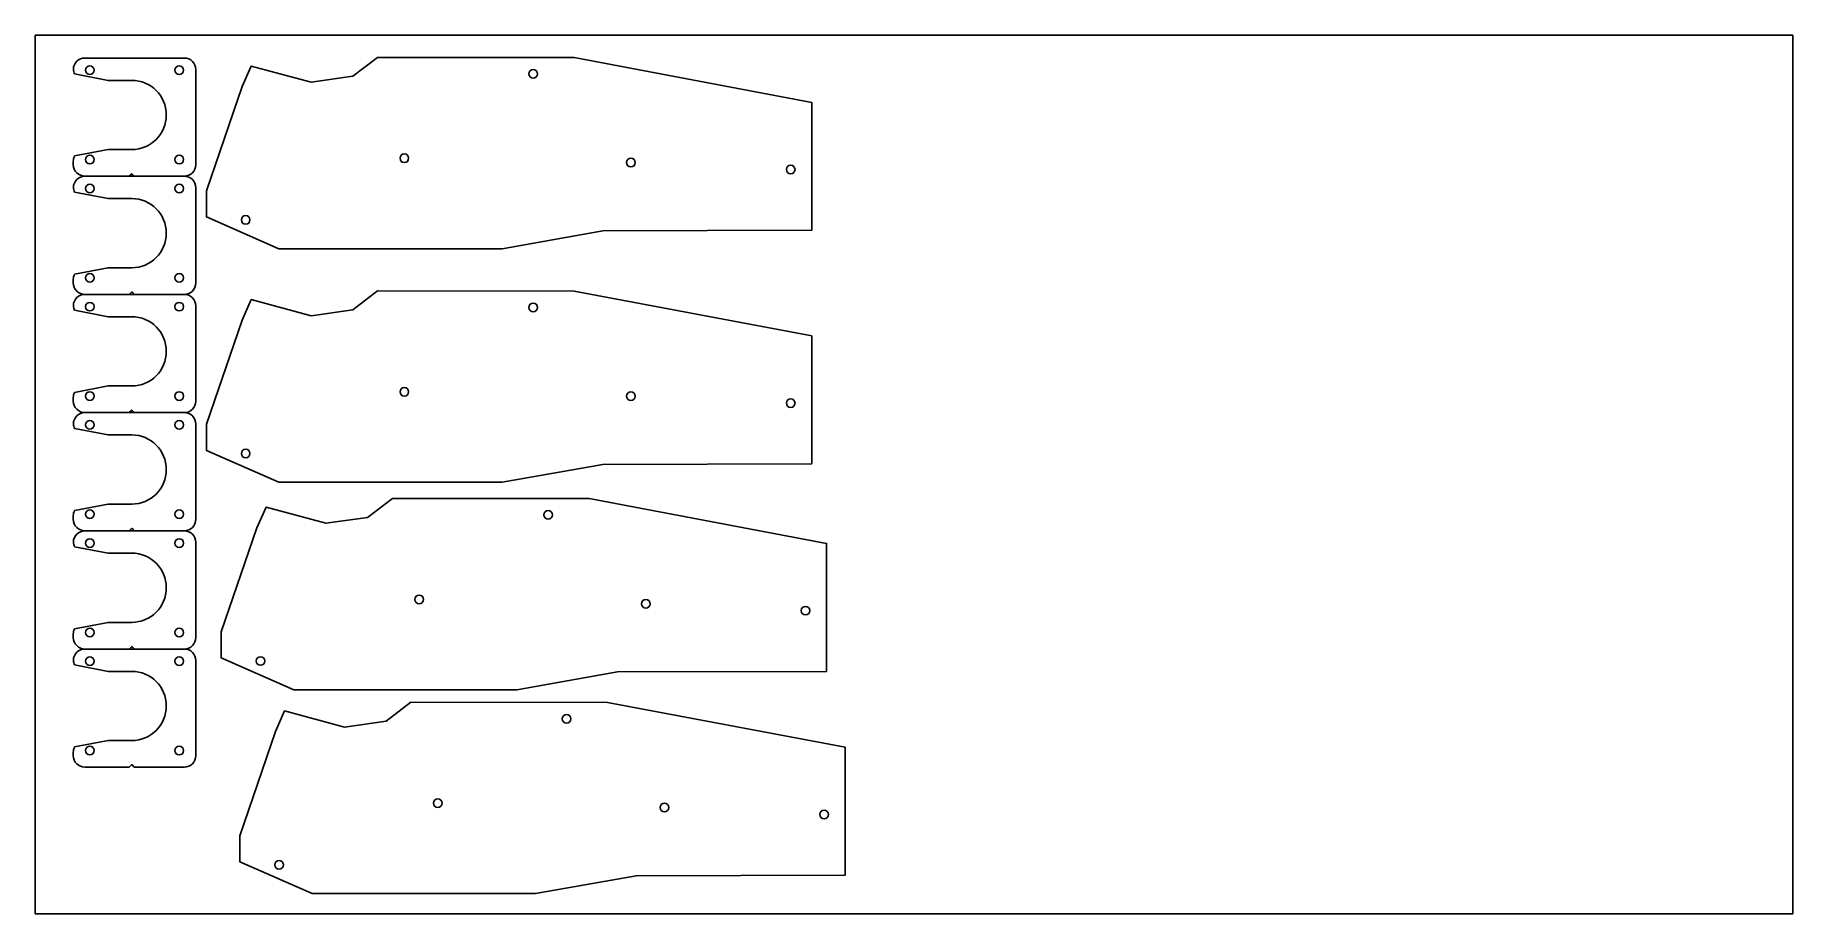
# Model space of a CAD drawing. Header units: millimetres. Extents: x 0 to 610, y -305 to 0.
import ezdxf

# ---------------------------------------------------------------- set-up
doc = ezdxf.new("R2010")
doc.units = ezdxf.units.MM
doc.layers.add('CUTS', color=1, linetype='Continuous', true_color=0xff0000)
doc.layers.add('laser bed referance', color=3, linetype='Continuous', lineweight=25, true_color=0x00ff00)

msp = doc.modelspace()

# ---------------------------------------------------------------- linework, layer by layer
at = {"layer": 'CUTS', "color": 1, "lineweight": 25, "true_color": 0xff0000}
for p, q in [((84.52, -74.07), (161.96, -74.07)), ((84.52, -155.06), (161.96, -155.06)), ((89.67, -227.06), (167.1, -227.06)), ((96.1, -297.77), (173.53, -297.77))]:
    msp.add_line(p, q, dxfattribs=at)
at = {"layer": 'CUTS'}
for p, q in [((32.6, -89.93), (17.24, -89.93)), ((34.36, -89.93), (51.74, -89.93)), ((32.6, -171.93), (17.24, -171.93)), ((34.36, -171.93), (51.74, -171.93)), ((32.6, -253.93), (17.24, -253.93)), ((34.36, -253.93), (51.74, -253.93))]:
    msp.add_line(p, q, dxfattribs=at)
at = {"layer": 'CUTS', "color": 1, "lineweight": 25, "true_color": 0xff0000}
for points in [[(51.74, -7.93), (17.24, -7.93)], [(55.74, -44.93), (55.74, -11.93)], [(84.52, -74.07), (59.4, -63.03), (59.4, -54), (71.79, -17.86), (74.92, -10.71), (95.72, -16.31), (110.12, -14.28), (118.76, -7.71), (186.95, -7.78), (269.32, -23.31), (269.32, -67.69), (196.84, -67.9), (161.96, -74.07)], [(13.65, -13.45), (25.28, -15.68), (33.49, -15.68)], [(33.49, -39.68), (25.27, -39.68), (13.66, -41.91)], [(13.24, -43.67), (13.24, -44.93)], [(32.6, -48.93), (33.48, -48.05), (34.36, -48.93)], [(13.65, -54.45), (25.28, -56.68), (33.49, -56.68)], [(51.74, -48.93), (17.24, -48.93)], [(55.74, -85.93), (55.74, -52.93)], [(13.24, -84.67), (13.24, -85.93)], [(33.49, -80.68), (25.27, -80.68), (13.66, -82.91)], [(51.74, -89.93), (17.24, -89.93)], [(32.6, -89.93), (33.48, -89.05), (34.36, -89.93)], [(84.52, -155.06), (59.4, -144.03), (59.4, -134.99), (71.79, -98.85), (74.92, -91.7), (95.72, -97.31), (110.12, -95.28), (118.76, -88.7), (186.95, -88.77), (269.32, -104.31), (269.32, -148.69), (196.84, -148.89), (161.96, -155.06)], [(13.65, -95.45), (25.28, -97.68), (33.49, -97.68)], [(55.74, -126.93), (55.74, -93.93)], [(33.49, -121.68), (25.27, -121.68), (13.66, -123.91)], [(13.24, -125.67), (13.24, -126.93)], [(51.74, -130.93), (17.24, -130.93)], [(32.6, -130.93), (33.48, -130.05), (34.36, -130.93)], [(13.65, -136.45), (25.28, -138.68), (33.49, -138.68)], [(55.74, -167.93), (55.74, -134.93)], [(33.49, -162.68), (25.27, -162.68), (13.66, -164.91)], [(89.67, -227.06), (64.55, -216.02), (64.55, -206.99), (76.93, -170.85), (80.07, -163.7), (100.87, -169.31), (115.27, -167.27), (123.91, -160.7), (192.1, -160.77), (274.47, -176.3), (274.47, -220.68), (201.98, -220.89), (167.1, -227.06)], [(13.24, -166.67), (13.24, -167.93)], [(51.74, -171.93), (17.24, -171.93)], [(32.6, -171.93), (33.48, -171.05), (34.36, -171.93)], [(55.74, -208.93), (55.74, -175.93)], [(13.65, -177.45), (25.28, -179.68), (33.49, -179.68)], [(33.49, -203.68), (25.27, -203.68), (13.66, -205.91)], [(13.24, -207.67), (13.24, -208.93)], [(51.74, -212.93), (17.24, -212.93)], [(32.6, -212.93), (33.48, -212.05), (34.36, -212.93)], [(13.65, -218.45), (25.28, -220.68), (33.49, -220.68)], [(55.74, -249.93), (55.74, -216.93)], [(96.1, -297.77), (70.98, -286.73), (70.98, -277.7), (83.36, -241.56), (86.5, -234.41), (107.3, -240.02), (121.69, -237.98), (130.33, -231.41), (198.53, -231.48), (280.89, -247.01), (280.89, -291.4), (208.41, -291.6), (173.53, -297.77)], [(13.24, -248.67), (13.24, -249.93)], [(33.49, -244.68), (25.27, -244.68), (13.66, -246.91)], [(32.6, -253.93), (33.48, -253.05), (34.36, -253.93)]]:
    msp.add_lwpolyline(points, dxfattribs=at)
for points in [[(17.24, -7.93), (15.08, -7.93), (13.32, -9.65), (13.25, -11.8)], [(13.25, -11.8), (13.26, -12.39), (13.41, -12.95), (13.65, -13.45)], [(17.49, -12.18), (17.49, -11.35), (18.16, -10.68), (18.99, -10.68)], [(18.99, -13.68), (18.16, -13.68), (17.49, -13.01), (17.49, -12.18)], [(18.99, -10.68), (19.82, -10.68), (20.49, -11.35), (20.49, -12.18)], [(20.49, -12.18), (20.49, -13.01), (19.82, -13.68), (18.99, -13.68)], [(48.49, -12.18), (48.49, -11.35), (49.16, -10.68), (49.99, -10.68)], [(49.99, -13.68), (49.16, -13.68), (48.49, -13.01), (48.49, -12.18)], [(49.99, -10.68), (50.82, -10.68), (51.49, -11.35), (51.49, -12.18)], [(51.49, -12.18), (51.49, -13.01), (50.82, -13.68), (49.99, -13.68)], [(55.74, -11.93), (55.74, -9.72), (53.95, -7.93), (51.74, -7.93)], [(171.26, -13.43), (171.26, -12.61), (171.93, -11.93), (172.76, -11.93)], [(172.76, -11.93), (173.58, -11.93), (174.26, -12.61), (174.26, -13.43)], [(33.49, -15.68), (40.12, -15.68), (45.49, -21.05), (45.49, -27.68)], [(172.76, -14.93), (171.93, -14.93), (171.26, -14.26), (171.26, -13.43)], [(174.26, -13.43), (174.26, -14.26), (173.58, -14.93), (172.76, -14.93)], [(45.49, -27.68), (45.49, -34.31), (40.12, -39.68), (33.49, -39.68)], [(13.66, -41.91), (13.39, -42.44), (13.24, -43.04), (13.24, -43.67)], [(17.49, -43.18), (17.49, -42.35), (18.16, -41.68), (18.99, -41.68)], [(18.99, -41.68), (19.82, -41.68), (20.49, -42.35), (20.49, -43.18)], [(48.49, -43.18), (48.49, -42.35), (49.16, -41.68), (49.99, -41.68)], [(49.99, -41.68), (50.82, -41.68), (51.49, -42.35), (51.49, -43.18)], [(126.54, -42.72), (126.54, -41.9), (127.21, -41.22), (128.04, -41.22)], [(128.04, -41.22), (128.87, -41.22), (129.54, -41.9), (129.54, -42.72)], [(13.24, -44.93), (13.24, -47.14), (15.03, -48.93), (17.24, -48.93)], [(18.99, -44.68), (18.16, -44.68), (17.49, -44.01), (17.49, -43.18)], [(20.49, -43.18), (20.49, -44.01), (19.82, -44.68), (18.99, -44.68)], [(49.99, -44.68), (49.16, -44.68), (48.49, -44.01), (48.49, -43.18)], [(51.49, -43.18), (51.49, -44.01), (50.82, -44.68), (49.99, -44.68)], [(51.74, -48.93), (53.95, -48.93), (55.74, -47.14), (55.74, -44.93)], [(128.04, -44.22), (127.21, -44.22), (126.54, -43.55), (126.54, -42.72)], [(129.54, -42.72), (129.54, -43.55), (128.87, -44.22), (128.04, -44.22)], [(205.14, -44.22), (205.14, -43.4), (205.82, -42.72), (206.64, -42.72)], [(206.64, -45.72), (205.82, -45.72), (205.14, -45.05), (205.14, -44.22)], [(206.64, -42.72), (207.47, -42.72), (208.14, -43.4), (208.14, -44.22)], [(208.14, -44.22), (208.14, -45.05), (207.47, -45.72), (206.64, -45.72)], [(260.53, -46.64), (260.53, -45.81), (261.2, -45.14), (262.03, -45.14)], [(262.03, -48.14), (261.2, -48.14), (260.53, -47.47), (260.53, -46.64)], [(262.03, -45.14), (262.86, -45.14), (263.53, -45.81), (263.53, -46.64)], [(263.53, -46.64), (263.53, -47.47), (262.86, -48.14), (262.03, -48.14)], [(17.24, -48.93), (15.08, -48.93), (13.32, -50.65), (13.25, -52.8)], [(13.25, -52.8), (13.26, -53.39), (13.41, -53.95), (13.65, -54.45)], [(17.49, -53.18), (17.49, -52.35), (18.16, -51.68), (18.99, -51.68)], [(18.99, -54.68), (18.16, -54.68), (17.49, -54.01), (17.49, -53.18)], [(18.99, -51.68), (19.82, -51.68), (20.49, -52.35), (20.49, -53.18)], [(20.49, -53.18), (20.49, -54.01), (19.82, -54.68), (18.99, -54.68)], [(48.49, -53.18), (48.49, -52.35), (49.16, -51.68), (49.99, -51.68)], [(49.99, -54.68), (49.16, -54.68), (48.49, -54.01), (48.49, -53.18)], [(49.99, -51.68), (50.82, -51.68), (51.49, -52.35), (51.49, -53.18)], [(51.49, -53.18), (51.49, -54.01), (50.82, -54.68), (49.99, -54.68)], [(55.74, -52.93), (55.74, -50.72), (53.95, -48.93), (51.74, -48.93)], [(33.49, -56.68), (40.12, -56.68), (45.49, -62.05), (45.49, -68.68)], [(71.51, -64.1), (71.51, -63.27), (72.18, -62.6), (73.01, -62.6)], [(73.01, -65.6), (72.18, -65.6), (71.51, -64.93), (71.51, -64.1)], [(73.01, -62.6), (73.83, -62.6), (74.51, -63.27), (74.51, -64.1)], [(74.51, -64.1), (74.51, -64.93), (73.83, -65.6), (73.01, -65.6)], [(45.49, -68.68), (45.49, -75.31), (40.12, -80.68), (33.49, -80.68)], [(13.66, -82.91), (13.39, -83.44), (13.24, -84.04), (13.24, -84.67)], [(17.49, -84.18), (17.49, -83.35), (18.16, -82.68), (18.99, -82.68)], [(18.99, -85.68), (18.16, -85.68), (17.49, -85.01), (17.49, -84.18)], [(18.99, -82.68), (19.82, -82.68), (20.49, -83.35), (20.49, -84.18)], [(20.49, -84.18), (20.49, -85.01), (19.82, -85.68), (18.99, -85.68)], [(48.49, -84.18), (48.49, -83.35), (49.16, -82.68), (49.99, -82.68)], [(49.99, -85.68), (49.16, -85.68), (48.49, -85.01), (48.49, -84.18)], [(49.99, -82.68), (50.82, -82.68), (51.49, -83.35), (51.49, -84.18)], [(51.49, -84.18), (51.49, -85.01), (50.82, -85.68), (49.99, -85.68)], [(13.24, -85.93), (13.24, -88.14), (15.03, -89.93), (17.24, -89.93)], [(17.24, -89.93), (15.08, -89.93), (13.32, -91.65), (13.25, -93.8)], [(51.74, -89.93), (53.95, -89.93), (55.74, -88.14), (55.74, -85.93)], [(55.74, -93.93), (55.74, -91.72), (53.95, -89.93), (51.74, -89.93)], [(13.25, -93.8), (13.26, -94.39), (13.41, -94.95), (13.65, -95.45)], [(17.49, -94.18), (17.49, -93.35), (18.16, -92.68), (18.99, -92.68)], [(18.99, -95.68), (18.16, -95.68), (17.49, -95.01), (17.49, -94.18)], [(18.99, -92.68), (19.82, -92.68), (20.49, -93.35), (20.49, -94.18)], [(20.49, -94.18), (20.49, -95.01), (19.82, -95.68), (18.99, -95.68)], [(48.49, -94.18), (48.49, -93.35), (49.16, -92.68), (49.99, -92.68)], [(49.99, -95.68), (49.16, -95.68), (48.49, -95.01), (48.49, -94.18)], [(49.99, -92.68), (50.82, -92.68), (51.49, -93.35), (51.49, -94.18)], [(51.49, -94.18), (51.49, -95.01), (50.82, -95.68), (49.99, -95.68)], [(171.26, -94.43), (171.26, -93.6), (171.93, -92.93), (172.76, -92.93)], [(172.76, -95.93), (171.93, -95.93), (171.26, -95.26), (171.26, -94.43)], [(172.76, -92.93), (173.58, -92.93), (174.26, -93.6), (174.26, -94.43)], [(174.26, -94.43), (174.26, -95.26), (173.58, -95.93), (172.76, -95.93)], [(33.49, -97.68), (40.12, -97.68), (45.49, -103.05), (45.49, -109.68)], [(45.49, -109.68), (45.49, -116.31), (40.12, -121.68), (33.49, -121.68)], [(13.66, -123.91), (13.39, -124.44), (13.24, -125.04), (13.24, -125.67)], [(13.24, -126.93), (13.24, -129.14), (15.03, -130.93), (17.24, -130.93)], [(17.49, -125.18), (17.49, -124.35), (18.16, -123.68), (18.99, -123.68)], [(18.99, -126.68), (18.16, -126.68), (17.49, -126.01), (17.49, -125.18)], [(18.99, -123.68), (19.82, -123.68), (20.49, -124.35), (20.49, -125.18)], [(20.49, -125.18), (20.49, -126.01), (19.82, -126.68), (18.99, -126.68)], [(48.49, -125.18), (48.49, -124.35), (49.16, -123.68), (49.99, -123.68)], [(49.99, -126.68), (49.16, -126.68), (48.49, -126.01), (48.49, -125.18)], [(49.99, -123.68), (50.82, -123.68), (51.49, -124.35), (51.49, -125.18)], [(51.49, -125.18), (51.49, -126.01), (50.82, -126.68), (49.99, -126.68)], [(51.74, -130.93), (53.95, -130.93), (55.74, -129.14), (55.74, -126.93)], [(126.54, -123.72), (126.54, -122.89), (127.21, -122.22), (128.04, -122.22)], [(128.04, -125.22), (127.21, -125.22), (126.54, -124.55), (126.54, -123.72)], [(128.04, -122.22), (128.87, -122.22), (129.54, -122.89), (129.54, -123.72)], [(129.54, -123.72), (129.54, -124.55), (128.87, -125.22), (128.04, -125.22)], [(205.14, -125.22), (205.14, -124.39), (205.82, -123.72), (206.64, -123.72)], [(206.64, -126.72), (205.82, -126.72), (205.14, -126.05), (205.14, -125.22)], [(206.64, -123.72), (207.47, -123.72), (208.14, -124.39), (208.14, -125.22)], [(208.14, -125.22), (208.14, -126.05), (207.47, -126.72), (206.64, -126.72)], [(260.53, -127.63), (260.53, -126.8), (261.2, -126.13), (262.03, -126.13)], [(262.03, -129.13), (261.2, -129.13), (260.53, -128.46), (260.53, -127.63)], [(262.03, -126.13), (262.86, -126.13), (263.53, -126.8), (263.53, -127.63)], [(263.53, -127.63), (263.53, -128.46), (262.86, -129.13), (262.03, -129.13)], [(17.24, -130.93), (15.08, -130.93), (13.32, -132.65), (13.25, -134.8)], [(17.49, -135.18), (17.49, -134.35), (18.16, -133.68), (18.99, -133.68)], [(18.99, -133.68), (19.82, -133.68), (20.49, -134.35), (20.49, -135.18)], [(48.49, -135.18), (48.49, -134.35), (49.16, -133.68), (49.99, -133.68)], [(49.99, -133.68), (50.82, -133.68), (51.49, -134.35), (51.49, -135.18)], [(55.74, -134.93), (55.74, -132.72), (53.95, -130.93), (51.74, -130.93)], [(13.25, -134.8), (13.26, -135.39), (13.41, -135.95), (13.65, -136.45)], [(18.99, -136.68), (18.16, -136.68), (17.49, -136.01), (17.49, -135.18)], [(20.49, -135.18), (20.49, -136.01), (19.82, -136.68), (18.99, -136.68)], [(33.49, -138.68), (40.12, -138.68), (45.49, -144.05), (45.49, -150.68)], [(49.99, -136.68), (49.16, -136.68), (48.49, -136.01), (48.49, -135.18)], [(51.49, -135.18), (51.49, -136.01), (50.82, -136.68), (49.99, -136.68)], [(71.51, -145.09), (71.51, -144.27), (72.18, -143.59), (73.01, -143.59)], [(73.01, -146.59), (72.18, -146.59), (71.51, -145.92), (71.51, -145.09)], [(73.01, -143.59), (73.83, -143.59), (74.51, -144.27), (74.51, -145.09)], [(74.51, -145.09), (74.51, -145.92), (73.83, -146.59), (73.01, -146.59)], [(45.49, -150.68), (45.49, -157.31), (40.12, -162.68), (33.49, -162.68)], [(13.66, -164.91), (13.39, -165.44), (13.24, -166.04), (13.24, -166.67)], [(13.24, -167.93), (13.24, -170.14), (15.03, -171.93), (17.24, -171.93)], [(17.49, -166.18), (17.49, -165.35), (18.16, -164.68), (18.99, -164.68)], [(18.99, -167.68), (18.16, -167.68), (17.49, -167.01), (17.49, -166.18)], [(18.99, -164.68), (19.82, -164.68), (20.49, -165.35), (20.49, -166.18)], [(20.49, -166.18), (20.49, -167.01), (19.82, -167.68), (18.99, -167.68)], [(48.49, -166.18), (48.49, -165.35), (49.16, -164.68), (49.99, -164.68)], [(49.99, -167.68), (49.16, -167.68), (48.49, -167.01), (48.49, -166.18)], [(49.99, -164.68), (50.82, -164.68), (51.49, -165.35), (51.49, -166.18)], [(51.49, -166.18), (51.49, -167.01), (50.82, -167.68), (49.99, -167.68)], [(51.74, -171.93), (53.95, -171.93), (55.74, -170.14), (55.74, -167.93)], [(176.4, -166.43), (176.4, -165.6), (177.07, -164.93), (177.9, -164.93)], [(177.9, -167.93), (177.07, -167.93), (176.4, -167.25), (176.4, -166.43)], [(177.9, -164.93), (178.73, -164.93), (179.4, -165.6), (179.4, -166.43)], [(179.4, -166.43), (179.4, -167.25), (178.73, -167.93), (177.9, -167.93)], [(17.24, -171.93), (15.08, -171.93), (13.32, -173.65), (13.25, -175.8)], [(13.25, -175.8), (13.26, -176.39), (13.41, -176.95), (13.65, -177.45)], [(17.49, -176.18), (17.49, -175.35), (18.16, -174.68), (18.99, -174.68)], [(18.99, -177.68), (18.16, -177.68), (17.49, -177.01), (17.49, -176.18)], [(18.99, -174.68), (19.82, -174.68), (20.49, -175.35), (20.49, -176.18)], [(20.49, -176.18), (20.49, -177.01), (19.82, -177.68), (18.99, -177.68)], [(48.49, -176.18), (48.49, -175.35), (49.16, -174.68), (49.99, -174.68)], [(49.99, -177.68), (49.16, -177.68), (48.49, -177.01), (48.49, -176.18)], [(49.99, -174.68), (50.82, -174.68), (51.49, -175.35), (51.49, -176.18)], [(51.49, -176.18), (51.49, -177.01), (50.82, -177.68), (49.99, -177.68)], [(55.74, -175.93), (55.74, -173.72), (53.95, -171.93), (51.74, -171.93)], [(33.49, -179.68), (40.12, -179.68), (45.49, -185.05), (45.49, -191.68)], [(45.49, -191.68), (45.49, -198.31), (40.12, -203.68), (33.49, -203.68)], [(131.68, -195.72), (131.68, -194.89), (132.36, -194.22), (133.18, -194.22)], [(133.18, -194.22), (134.01, -194.22), (134.68, -194.89), (134.68, -195.72)], [(133.18, -197.22), (132.36, -197.22), (131.68, -196.54), (131.68, -195.72)], [(134.68, -195.72), (134.68, -196.54), (134.01, -197.22), (133.18, -197.22)], [(210.29, -197.22), (210.29, -196.39), (210.96, -195.72), (211.79, -195.72)], [(211.79, -198.72), (210.96, -198.72), (210.29, -198.04), (210.29, -197.22)], [(211.79, -195.72), (212.62, -195.72), (213.29, -196.39), (213.29, -197.22)], [(213.29, -197.22), (213.29, -198.04), (212.62, -198.72), (211.79, -198.72)], [(265.67, -199.63), (265.67, -198.8), (266.34, -198.13), (267.17, -198.13)], [(267.17, -201.13), (266.34, -201.13), (265.67, -200.46), (265.67, -199.63)], [(267.17, -198.13), (268, -198.13), (268.67, -198.8), (268.67, -199.63)], [(268.67, -199.63), (268.67, -200.46), (268, -201.13), (267.17, -201.13)], [(13.66, -205.91), (13.39, -206.44), (13.24, -207.04), (13.24, -207.67)], [(17.49, -207.18), (17.49, -206.35), (18.16, -205.68), (18.99, -205.68)], [(18.99, -208.68), (18.16, -208.68), (17.49, -208.01), (17.49, -207.18)], [(18.99, -205.68), (19.82, -205.68), (20.49, -206.35), (20.49, -207.18)], [(20.49, -207.18), (20.49, -208.01), (19.82, -208.68), (18.99, -208.68)], [(48.49, -207.18), (48.49, -206.35), (49.16, -205.68), (49.99, -205.68)], [(49.99, -208.68), (49.16, -208.68), (48.49, -208.01), (48.49, -207.18)], [(49.99, -205.68), (50.82, -205.68), (51.49, -206.35), (51.49, -207.18)], [(51.49, -207.18), (51.49, -208.01), (50.82, -208.68), (49.99, -208.68)], [(13.24, -208.93), (13.24, -211.14), (15.03, -212.93), (17.24, -212.93)], [(17.24, -212.93), (15.08, -212.93), (13.32, -214.65), (13.25, -216.8)], [(51.74, -212.93), (53.95, -212.93), (55.74, -211.14), (55.74, -208.93)], [(55.74, -216.93), (55.74, -214.72), (53.95, -212.93), (51.74, -212.93)], [(13.25, -216.8), (13.26, -217.39), (13.41, -217.95), (13.65, -218.45)], [(17.49, -217.18), (17.49, -216.35), (18.16, -215.68), (18.99, -215.68)], [(18.99, -218.68), (18.16, -218.68), (17.49, -218.01), (17.49, -217.18)], [(18.99, -215.68), (19.82, -215.68), (20.49, -216.35), (20.49, -217.18)], [(20.49, -217.18), (20.49, -218.01), (19.82, -218.68), (18.99, -218.68)], [(48.49, -217.18), (48.49, -216.35), (49.16, -215.68), (49.99, -215.68)], [(49.99, -218.68), (49.16, -218.68), (48.49, -218.01), (48.49, -217.18)], [(49.99, -215.68), (50.82, -215.68), (51.49, -216.35), (51.49, -217.18)], [(51.49, -217.18), (51.49, -218.01), (50.82, -218.68), (49.99, -218.68)], [(76.65, -217.09), (76.65, -216.26), (77.32, -215.59), (78.15, -215.59)], [(78.15, -218.59), (77.32, -218.59), (76.65, -217.92), (76.65, -217.09)], [(78.15, -215.59), (78.98, -215.59), (79.65, -216.26), (79.65, -217.09)], [(79.65, -217.09), (79.65, -217.92), (78.98, -218.59), (78.15, -218.59)], [(33.49, -220.68), (40.12, -220.68), (45.49, -226.05), (45.49, -232.68)], [(45.49, -232.68), (45.49, -239.31), (40.12, -244.68), (33.49, -244.68)], [(182.83, -237.14), (182.83, -236.31), (183.5, -235.64), (184.33, -235.64)], [(184.33, -238.64), (183.5, -238.64), (182.83, -237.96), (182.83, -237.14)], [(184.33, -235.64), (185.16, -235.64), (185.83, -236.31), (185.83, -237.14)], [(185.83, -237.14), (185.83, -237.96), (185.16, -238.64), (184.33, -238.64)], [(13.66, -246.91), (13.39, -247.44), (13.24, -248.04), (13.24, -248.67)], [(13.24, -249.93), (13.24, -252.14), (15.03, -253.93), (17.24, -253.93)], [(17.49, -248.18), (17.49, -247.35), (18.16, -246.68), (18.99, -246.68)], [(18.99, -249.68), (18.16, -249.68), (17.49, -249.01), (17.49, -248.18)], [(18.99, -246.68), (19.82, -246.68), (20.49, -247.35), (20.49, -248.18)], [(20.49, -248.18), (20.49, -249.01), (19.82, -249.68), (18.99, -249.68)], [(48.49, -248.18), (48.49, -247.35), (49.16, -246.68), (49.99, -246.68)], [(49.99, -249.68), (49.16, -249.68), (48.49, -249.01), (48.49, -248.18)], [(49.99, -246.68), (50.82, -246.68), (51.49, -247.35), (51.49, -248.18)], [(51.49, -248.18), (51.49, -249.01), (50.82, -249.68), (49.99, -249.68)], [(51.74, -253.93), (53.95, -253.93), (55.74, -252.14), (55.74, -249.93)], [(138.11, -266.43), (138.11, -265.6), (138.78, -264.93), (139.61, -264.93)], [(139.61, -267.93), (138.78, -267.93), (138.11, -267.25), (138.11, -266.43)], [(139.61, -264.93), (140.44, -264.93), (141.11, -265.6), (141.11, -266.43)], [(141.11, -266.43), (141.11, -267.25), (140.44, -267.93), (139.61, -267.93)], [(216.72, -267.93), (216.72, -267.1), (217.39, -266.43), (218.22, -266.43)], [(218.22, -269.43), (217.39, -269.43), (216.72, -268.75), (216.72, -267.93)], [(218.22, -266.43), (219.04, -266.43), (219.72, -267.1), (219.72, -267.93)], [(219.72, -267.93), (219.72, -268.75), (219.04, -269.43), (218.22, -269.43)], [(272.1, -270.34), (272.1, -269.51), (272.77, -268.84), (273.6, -268.84)], [(273.6, -271.84), (272.77, -271.84), (272.1, -271.17), (272.1, -270.34)], [(273.6, -268.84), (274.43, -268.84), (275.1, -269.51), (275.1, -270.34)], [(275.1, -270.34), (275.1, -271.17), (274.43, -271.84), (273.6, -271.84)], [(83.08, -287.8), (83.08, -286.97), (83.75, -286.3), (84.58, -286.3)], [(84.58, -286.3), (85.4, -286.3), (86.08, -286.97), (86.08, -287.8)], [(84.58, -289.3), (83.75, -289.3), (83.08, -288.63), (83.08, -287.8)], [(86.08, -287.8), (86.08, -288.63), (85.4, -289.3), (84.58, -289.3)]]:
    msp.add_open_spline(points, degree=3, dxfattribs=at)
at = {"layer": 'laser bed referance'}
for p, q in [((0, -304.8), (0, 0)), ((0, 0), (304.8, 0)), ((0, 0), (609.6, 0)), ((0, -304.8), (0, 0)), ((609.6, -304.8), (609.6, 0)), ((0, -304.8), (304.8, -304.8)), ((0, -304.8), (609.6, -304.8))]:
    msp.add_line(p, q, dxfattribs=at)

doc.saveas('drawing.dxf')
